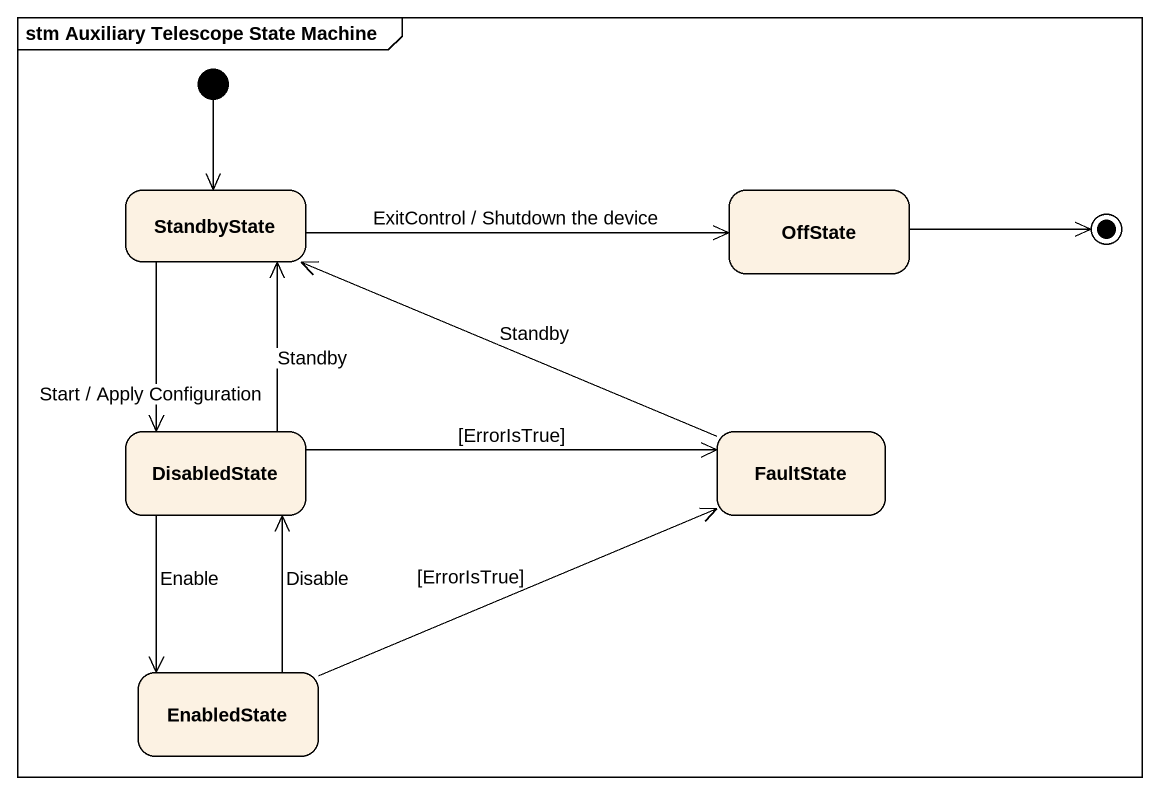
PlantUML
@startuml
mainframe stm Auxiliary Telescope State Machine
hide empty description
state StandbyState
state OffState
state DisabledState
state FaultState
state EnabledState
[*] --> StandbyState
StandbyState -right-> OffState : ExitControl / Shutdown the device
StandbyState --> DisabledState : Start / Apply Configuration
DisabledState -up-> StandbyState : Standby
DisabledState -right-> FaultState : [ErrorIsTrue]
DisabledState --> EnabledState : Enable
FaultState -left-> StandbyState : Standby
EnabledState -up-> DisabledState : Disable
EnabledState -right-> FaultState : [ErrorIsTrue]
OffState -right-> [*]
@enduml
